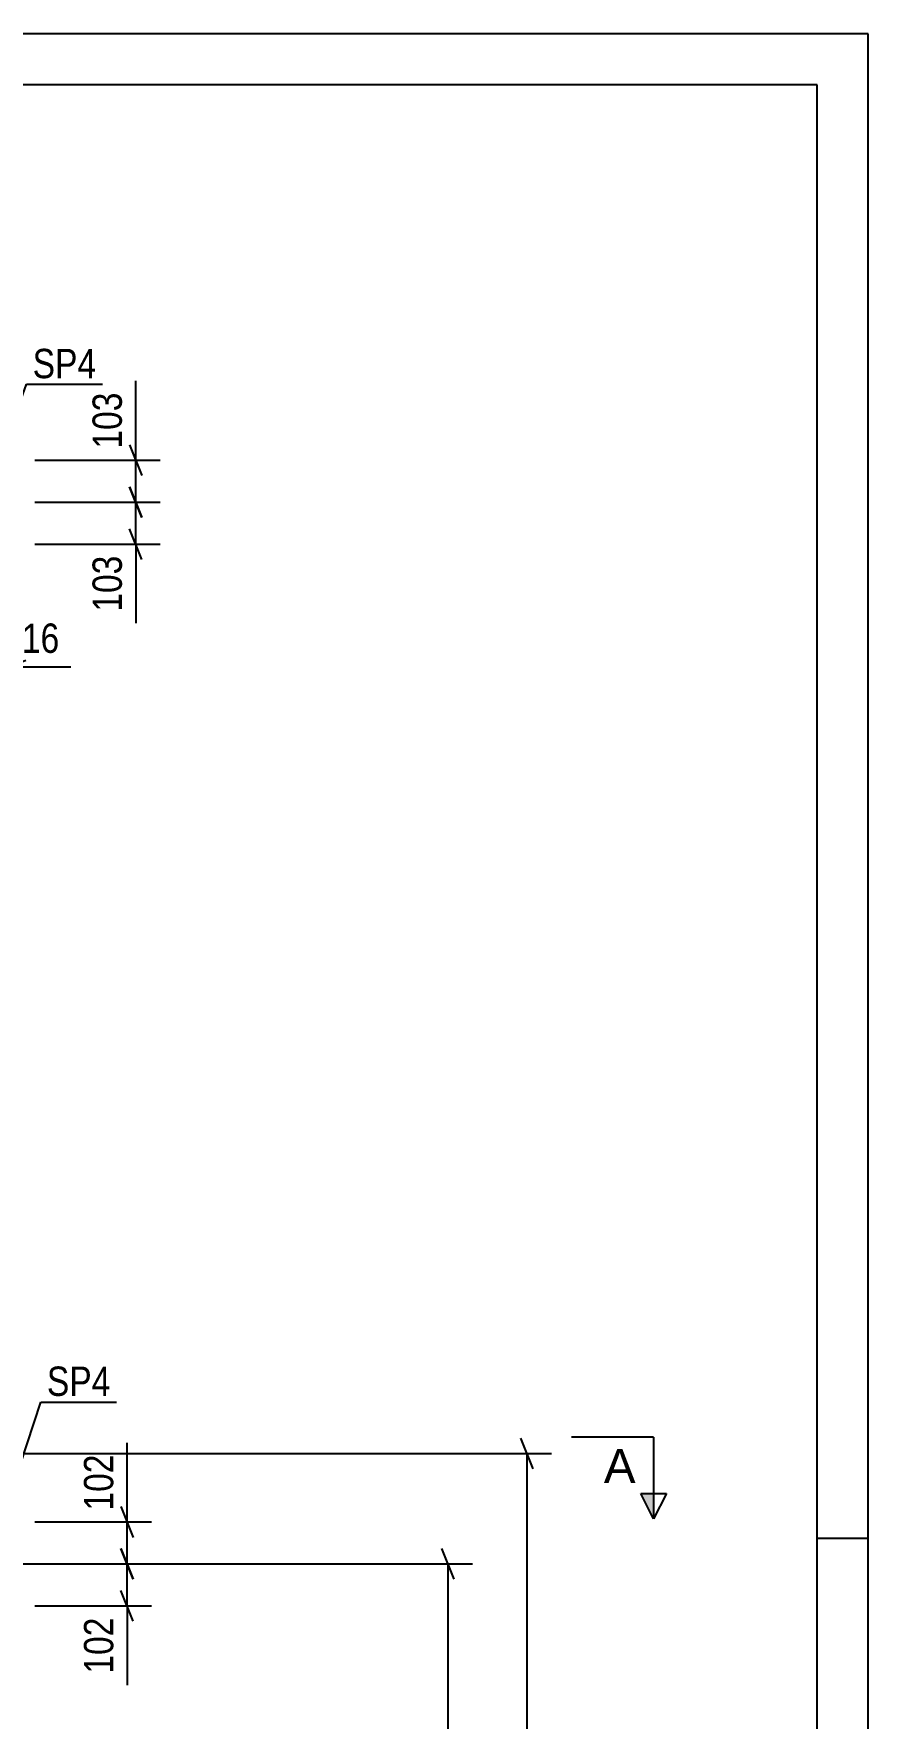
# Model space of a CAD drawing. Header units: millimetres. Extents: x 0 to 841, y 0 to 594.
# Drawn here: x 759.5 to 841, y 429.4 to 594 of the extents above; entities that cross this region are included whole.
import ezdxf

# ---------------------------------------------------------------- set-up
doc = ezdxf.new("R2010")
doc.units = ezdxf.units.MM
doc.styles.add('Arial', font='arial.ttf', dxfattribs={"height": 0.2})
doc.styles.add('Arial Narrow', font='ARIALN.TTF', dxfattribs={"height": 0.2})

# ---------------------------------------------------------------- blocks, each defined once
blk = doc.blocks.new('Unknown-272366151-1135')
at = {"color": 5, "linetype": 'Continuous'}
for p, q in [((841, 594), (0, 594)), ((841, 0), (841, 594)), ((836, 589), (5, 589)), ((836, 5), (836, 589)), ((841, 447), (836, 447))]:
    blk.add_line(p, q, dxfattribs=at)
blk = doc.blocks.new('StraightDimension-272366151-5661 - 5500')
at = {"color": 7, "linetype": 'Continuous'}
for p, q in [((756.58, 540.75), (756.58, 529.77)), ((757.22, 540.75), (757.22, 529.77)), ((755.08, 531.57), (758.08, 532.77)), ((758.72, 532.77), (755.72, 531.57)), ((756.58, 532.17), (757.22, 532.17))]:
    blk.add_line(p, q, dxfattribs=at)
at = {"color": 0}
blk.add_wipeout([(762.6, 532.92), (762.6, 537.12), (757.75, 537.12), (757.75, 532.92)], dxfattribs=at)
at = {"color": 7, "linetype": 'Continuous'}
blk.add_line((757.22, 532.17), (763.13, 532.17), dxfattribs=at)
blk.add_line((757.22, 532.17), (763.13, 532.17), dxfattribs=at)
at = {"color": 3, "style": 'Arial Narrow'}
blk.add_text('16', height=2.863, dxfattribs=at).set_placement((758.35, 533.52))
blk = doc.blocks.new('StraightDimension-272366151-19851 - 5500')
at = {"color": 7, "linetype": 'Continuous'}
for p, q in [((768.86, 553.85), (770.06, 550.85)), ((759.62, 552.35), (771.86, 552.35)), ((769.46, 548.25), (769.46, 552.35)), ((770.06, 546.75), (768.86, 549.75)), ((759.62, 548.25), (771.86, 548.25))]:
    blk.add_line(p, q, dxfattribs=at)
at = {"color": 0}
blk.add_wipeout([(768.71, 559.56), (764.51, 559.56), (764.51, 552.87), (768.71, 552.87)], dxfattribs=at)
at = {"color": 7, "linetype": 'Continuous'}
blk.add_line((769.46, 552.35), (769.46, 560.08), dxfattribs=at)
blk.add_line((769.46, 552.35), (769.46, 560.08), dxfattribs=at)
at = {"color": 3, "style": 'Arial Narrow'}
blk.add_text('103', height=2.863, rotation=90.0002, dxfattribs=at).set_placement((768.11, 553.47))
blk = doc.blocks.new('StraightDimension-272366151-19852 - 5500')
at = {"color": 7, "linetype": 'Continuous'}
for p, q in [((768.86, 549.75), (770.06, 546.75)), ((759.62, 548.25), (771.86, 548.25)), ((769.46, 544.15), (769.46, 548.25)), ((770.06, 542.65), (768.86, 545.65)), ((759.62, 544.15), (771.86, 544.15))]:
    blk.add_line(p, q, dxfattribs=at)
at = {"color": 0}
blk.add_wipeout([(768.71, 543.62), (764.51, 543.62), (764.51, 536.94), (768.71, 536.94)], dxfattribs=at)
at = {"color": 7, "linetype": 'Continuous'}
blk.add_line((769.46, 544.15), (769.46, 536.41), dxfattribs=at)
blk.add_line((769.46, 544.15), (769.46, 536.41), dxfattribs=at)
at = {"color": 3, "style": 'Arial Narrow'}
blk.add_text('103', height=2.863, rotation=90.0002, dxfattribs=at).set_placement((768.11, 537.54))
blk = doc.blocks.new('StraightDimension-272366151-5145 - 4038')
at = {"color": 7, "linetype": 'Continuous'}
for p, q in [((756.58, 441.52), (756.58, 384.73)), ((778.2, 322.3), (778.2, 389.98)), ((758.08, 387.73), (755.08, 386.53)), ((756.58, 387.13), (778.2, 387.13)), ((776.7, 386.53), (779.7, 387.73))]:
    blk.add_line(p, q, dxfattribs=at)
at = {"color": 0}
blk.add_wipeout([(771.65, 387.88), (771.65, 392.08), (763.14, 392.08), (763.14, 387.88)], dxfattribs=at)
at = {"color": 3, "style": 'Arial Narrow'}
blk.add_text('1431', height=2.863, dxfattribs=at).set_placement((763.74, 388.48))
blk = doc.blocks.new('StraightDimension-272366151-23237 - 4038')
at = {"color": 7, "linetype": 'Continuous'}
for p, q in [((768.02, 450.12), (769.22, 447.12)), ((759.62, 448.62), (771.02, 448.62)), ((768.62, 444.52), (768.62, 448.62)), ((769.22, 443.02), (768.02, 446.02)), ((759.62, 444.52), (771.02, 444.52))]:
    blk.add_line(p, q, dxfattribs=at)
at = {"color": 0}
blk.add_wipeout([(767.87, 455.83), (763.67, 455.83), (763.67, 449.14), (767.87, 449.14)], dxfattribs=at)
at = {"color": 7, "linetype": 'Continuous'}
blk.add_line((768.62, 448.62), (768.62, 456.35), dxfattribs=at)
blk.add_line((768.62, 448.62), (768.62, 456.35), dxfattribs=at)
at = {"color": 3, "style": 'Arial Narrow'}
blk.add_text('102', height=2.863, rotation=90.0002, dxfattribs=at).set_placement((767.27, 449.74))
blk = doc.blocks.new('StraightDimension-272366151-5414 - 4038')
at = {"color": 7, "linetype": 'Continuous'}
for p, q in [((800.56, 443.02), (799.36, 446.02)), ((758.22, 444.52), (802.36, 444.52)), ((799.96, 318.66), (799.96, 444.52)), ((799.36, 320.16), (800.56, 317.16)), ((779.84, 318.66), (802.36, 318.66))]:
    blk.add_line(p, q, dxfattribs=at)
at = {"color": 0}
blk.add_wipeout([(799.21, 385.85), (795.01, 385.85), (795.01, 377.33), (799.21, 377.33)], dxfattribs=at)
at = {"color": 3, "style": 'Arial Narrow'}
blk.add_text('3146', height=2.863, rotation=90.0002, dxfattribs=at).set_placement((798.61, 377.93))
blk = doc.blocks.new('StraightDimension-272366151-20630 - 4038')
at = {"color": 7, "linetype": 'Continuous'}
for p, q in [((808.28, 453.82), (807.08, 456.82)), ((754.94, 455.32), (810.08, 455.32)), ((807.68, 310.92), (807.68, 455.32)), ((807.08, 312.42), (808.28, 309.42)), ((668.79, 310.92), (810.08, 310.92))]:
    blk.add_line(p, q, dxfattribs=at)
at = {"color": 0}
blk.add_wipeout([(806.93, 387.38), (802.73, 387.38), (802.73, 378.86), (806.93, 378.86)], dxfattribs=at)
at = {"color": 3, "style": 'Arial Narrow'}
blk.add_text('3610', height=2.863, rotation=90.0002, dxfattribs=at).set_placement((806.33, 379.46))
blk = doc.blocks.new('StraightDimension-272366151-23238 - 4038')
at = {"color": 7, "linetype": 'Continuous'}
for p, q in [((768.02, 446.02), (769.22, 443.02)), ((759.62, 444.52), (771.02, 444.52)), ((768.62, 440.42), (768.62, 444.52)), ((769.22, 438.92), (768.02, 441.92)), ((759.62, 440.42), (771.02, 440.42))]:
    blk.add_line(p, q, dxfattribs=at)
at = {"color": 0}
blk.add_wipeout([(767.87, 439.89), (763.67, 439.89), (763.67, 433.21), (767.87, 433.21)], dxfattribs=at)
at = {"color": 7, "linetype": 'Continuous'}
blk.add_line((768.62, 440.42), (768.62, 432.68), dxfattribs=at)
blk.add_line((768.62, 440.42), (768.62, 432.68), dxfattribs=at)
at = {"color": 3, "style": 'Arial Narrow'}
blk.add_text('102', height=2.863, rotation=90.0002, dxfattribs=at).set_placement((767.27, 433.81))
blk = doc.blocks.new('Mark-272366151-5547 - 5500')
at = {"color": 0}
blk.add_wipeout([(765.61, 560.35), (765.61, 563.35), (759.4, 563.35), (759.4, 560.35)], dxfattribs=at)
blk.add_wipeout([(765.61, 560.35), (765.61, 563.35), (759.4, 563.35), (759.4, 560.35)], dxfattribs=at)
at = {"color": 30, "linetype": 'Continuous'}
for p, q in [((756.77, 554.1), (758.8, 559.75)), ((758.8, 559.75), (766.21, 559.75))]:
    blk.add_line(p, q, dxfattribs=at)
at = {"color": 3, "style": 'Arial Narrow'}
blk.add_text('SP4', height=2.863, dxfattribs=at).set_placement((759.4, 560.35))
blk = doc.blocks.new('Mark-272366151-4128 - 4038')
at = {"color": 0}
blk.add_wipeout([(767, 460.94), (767, 463.94), (760.79, 463.94), (760.79, 460.94)], dxfattribs=at)
blk.add_wipeout([(767, 460.94), (767, 463.94), (760.79, 463.94), (760.79, 460.94)], dxfattribs=at)
at = {"color": 30, "linetype": 'Continuous'}
for p, q in [((756.86, 450.09), (760.19, 460.34)), ((760.19, 460.34), (767.6, 460.34))]:
    blk.add_line(p, q, dxfattribs=at)
at = {"color": 3, "style": 'Arial Narrow'}
blk.add_text('SP4', height=2.863, dxfattribs=at).set_placement((760.79, 460.94))
blk = doc.blocks.new('SectionMark-272366151-5437 - 4038')
at = {"linetype": 'Continuous'}
blk.add_hatch(color=6, dxfattribs=at).paths.add_polyline_path([(818.78, 451.42), (820.03, 451.42), (820.03, 448.92)])
at = {"color": 6, "linetype": 'Continuous'}
for p, q in [((820.03, 456.92), (812.03, 456.92)), ((820.03, 456.92), (820.03, 448.92)), ((818.78, 451.42), (821.28, 451.42)), ((820.03, 448.92), (818.78, 451.42)), ((821.28, 451.42), (820.03, 448.92))]:
    blk.add_line(p, q, dxfattribs=at)
at = {"color": 0, "linetype": 'Continuous'}
blk.add_wipeout([(818.28, 452.42), (818.28, 455.92), (815.17, 455.92), (815.17, 452.42)], dxfattribs=at)
at = {"color": 3, "linetype": 'Continuous', "style": 'Arial'}
blk.add_text('A', height=3.34, dxfattribs=at).set_placement((815.17, 452.42))

msp = doc.modelspace()

# ---------------------------------------------------------------- block references
msp.add_blockref('Unknown-272366151-1135', (0, 0))

# ---------------------------------------------------------------- next in the draw order: block references
for name in ['StraightDimension-272366151-19851 - 5500', 'StraightDimension-272366151-5661 - 5500', 'StraightDimension-272366151-23237 - 4038', 'StraightDimension-272366151-5145 - 4038']:
    msp.add_blockref(name, (0, 0))

# ---------------------------------------------------------------- next in the draw order: block references
for name in ['Mark-272366151-5547 - 5500', 'StraightDimension-272366151-19852 - 5500', 'StraightDimension-272366151-5414 - 4038']:
    msp.add_blockref(name, (0, 0))

# ---------------------------------------------------------------- next in the draw order: block references
msp.add_blockref('StraightDimension-272366151-20630 - 4038', (0, 0))

# ---------------------------------------------------------------- next in the draw order: block references
for name in ['Mark-272366151-4128 - 4038', 'StraightDimension-272366151-23238 - 4038']:
    msp.add_blockref(name, (0, 0))

# ---------------------------------------------------------------- next in the draw order: block references
msp.add_blockref('SectionMark-272366151-5437 - 4038', (0, 0))

doc.saveas('drawing.dxf')
